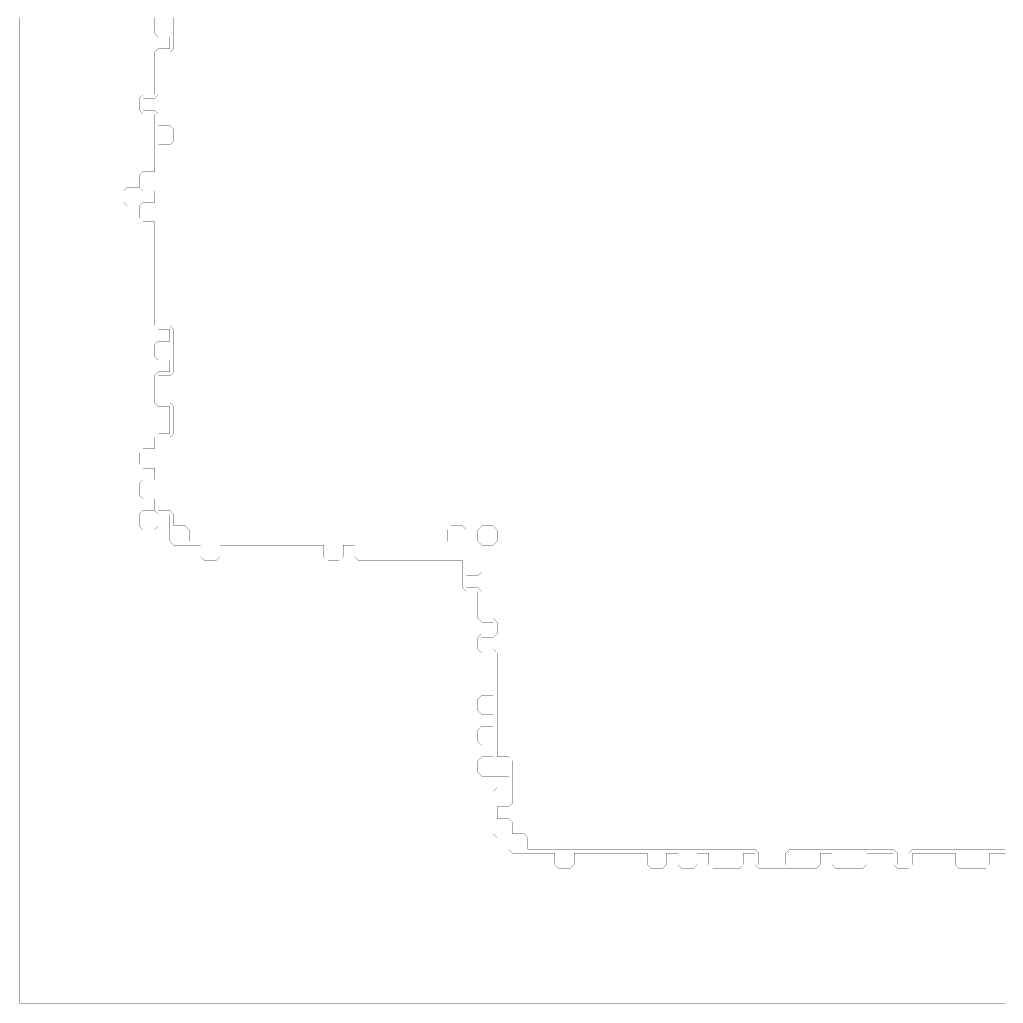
# Model space of a CAD drawing. Header units: metres. Extents: x 0 to 4966, y -4966 to 0.
# Drawn here: x 0 to 2483, y -4966 to -2483 of the extents above; entities that cross this region are included whole.
import ezdxf

# ---------------------------------------------------------------- set-up
doc = ezdxf.new("R2010")
doc.units = ezdxf.units.M
doc.layers.add('conductor', color=1, linetype='Continuous')
doc.layers.add('substrate', color=5, linetype='Continuous')

msp = doc.modelspace()

# ---------------------------------------------------------------- linework, layer by layer
at = {"layer": 'conductor', "const_width": 0.5}
msp.add_lwpolyline([(388.7, -2477.8), (388.7, -2487.5), (388.7, -2497.2), (388.7, -2506.9), (388.7, -2516.7), (388.7, -2526.4), (388.7, -2536.1), (388.7, -2545.8), (388.7, -2555.5), (379, -2565.2), (369.2, -2565.2), (359.5, -2565.2), (349.8, -2565.2), (349.8, -2575), (349.8, -2584.7), (349.8, -2594.4), (349.8, -2604.1), (349.8, -2613.8), (349.8, -2623.5), (349.8, -2633.3), (349.8, -2643), (349.8, -2652.7), (349.8, -2662.4), (349.8, -2672.1), (340.1, -2681.8), (330.4, -2681.8), (320.7, -2681.8), (310.9, -2681.8), (310.9, -2691.6), (310.9, -2701.3), (310.9, -2711), (320.7, -2711), (330.4, -2711), (340.1, -2711), (349.8, -2720.7), (349.8, -2730.4), (349.8, -2740.1), (349.8, -2749.9), (359.5, -2749.9), (369.2, -2749.9), (379, -2749.9), (388.7, -2759.6), (388.7, -2769.3), (388.7, -2779), (388.7, -2788.7), (379, -2798.4), (369.2, -2798.4), (359.5, -2798.4), (349.8, -2798.4), (349.8, -2808.2), (349.8, -2817.9), (349.8, -2827.6), (349.8, -2837.3), (349.8, -2847), (349.8, -2856.7), (349.8, -2866.5), (349.8, -2876.2), (349.8, -2885.9), (349.8, -2895.6), (349.8, -2905.3), (349.8, -2915), (349.8, -2924.8), (349.8, -2934.5), (349.8, -2944.2), (349.8, -2953.9), (349.8, -2963.6), (349.8, -2973.3), (349.8, -2983.1), (349.8, -2992.8), (349.8, -3002.5), (349.8, -3012.2), (349.8, -3021.9), (349.8, -3031.6), (349.8, -3041.4), (349.8, -3051.1), (349.8, -3060.8), (349.8, -3070.5), (349.8, -3080.2), (349.8, -3089.9), (349.8, -3099.7), (349.8, -3109.4), (349.8, -3119.1), (349.8, -3128.8), (349.8, -3138.5), (349.8, -3148.2), (349.8, -3158), (349.8, -3167.7), (349.8, -3177.4), (349.8, -3187.1), (349.8, -3196.8), (349.8, -3206.5), (349.8, -3216.3), (349.8, -3226), (349.8, -3235.7), (349.8, -3245.4), (349.8, -3255.1), (359.5, -3255.1), (369.2, -3255.1), (379, -3255.1), (388.7, -3264.8), (388.7, -3274.6), (388.7, -3284.3), (388.7, -3294), (388.7, -3303.7), (388.7, -3313.4), (388.7, -3323.1), (388.7, -3332.9), (388.7, -3342.6), (388.7, -3352.3), (388.7, -3362), (388.7, -3371.7), (379, -3381.4), (369.2, -3381.4), (359.5, -3381.4), (349.8, -3381.4), (349.8, -3391.2), (349.8, -3400.9), (349.8, -3410.6), (349.8, -3420.3), (349.8, -3430), (349.8, -3439.7), (349.8, -3449.5), (359.5, -3449.5), (369.2, -3449.5), (379, -3449.5), (388.7, -3459.2), (388.7, -3468.9), (388.7, -3478.6), (388.7, -3488.3), (388.7, -3498), (388.7, -3507.8), (388.7, -3517.5), (388.7, -3527.2), (379, -3536.9), (369.2, -3536.9), (359.5, -3536.9), (349.8, -3536.9), (349.8, -3546.6), (349.8, -3556.3), (349.8, -3566.1), (349.8, -3575.8), (349.8, -3585.5), (349.8, -3595.2), (349.8, -3604.9), (349.8, -3614.6), (349.8, -3624.4), (349.8, -3634.1), (349.8, -3643.8), (349.8, -3653.5), (349.8, -3663.2), (349.8, -3672.9), (349.8, -3682.7), (349.8, -3692.4), (349.8, -3702.1), (349.8, -3711.8), (349.8, -3721.5), (359.5, -3721.5), (369.2, -3721.5), (379, -3721.5), (388.7, -3731.2), (388.7, -3741), (388.7, -3750.7), (388.7, -3760.4), (398.4, -3760.4), (408.1, -3760.4), (417.8, -3760.4), (427.5, -3770.1), (427.5, -3779.8), (427.5, -3789.6), (427.5, -3799.3), (437.3, -3799.3), (447, -3799.3), (456.7, -3799.3), (466.4, -3799.3), (476.1, -3799.3), (485.8, -3799.3), (495.6, -3799.3), (505.3, -3799.3), (515, -3799.3), (524.7, -3799.3), (534.4, -3799.3), (544.1, -3799.3), (553.9, -3799.3), (563.6, -3799.3), (573.3, -3799.3), (583, -3799.3), (592.7, -3799.3), (602.4, -3799.3), (612.2, -3799.3), (621.9, -3799.3), (631.6, -3799.3), (641.3, -3799.3), (651, -3799.3), (660.7, -3799.3), (670.5, -3799.3), (680.2, -3799.3), (689.9, -3799.3), (699.6, -3799.3), (709.3, -3799.3), (719, -3799.3), (728.8, -3799.3), (738.5, -3799.3), (748.2, -3799.3), (757.9, -3799.3), (767.6, -3799.3), (777.3, -3799.3), (787.1, -3799.3), (796.8, -3799.3), (806.5, -3799.3), (816.2, -3799.3), (825.9, -3799.3), (835.6, -3799.3), (845.4, -3799.3), (855.1, -3799.3), (864.8, -3799.3), (874.5, -3799.3), (884.2, -3799.3), (893.9, -3799.3), (903.7, -3799.3), (913.4, -3799.3), (923.1, -3799.3), (932.8, -3799.3), (942.5, -3799.3), (952.2, -3799.3), (962, -3799.3), (971.7, -3799.3), (981.4, -3799.3), (991.1, -3799.3), (1000.8, -3799.3), (1010.5, -3799.3), (1020.3, -3799.3), (1030, -3799.3), (1039.7, -3799.3), (1049.4, -3799.3), (1059.1, -3799.3), (1068.8, -3799.3), (1078.6, -3799.3), (1078.6, -3789.6), (1078.6, -3779.8), (1078.6, -3770.1), (1088.3, -3760.4), (1098, -3760.4), (1107.7, -3760.4), (1117.4, -3760.4), (1127.1, -3770.1), (1127.1, -3779.8), (1127.1, -3789.6), (1127.1, -3799.3), (1136.9, -3799.3), (1146.6, -3799.3), (1156.3, -3799.3), (1166, -3809), (1166, -3818.7), (1166, -3828.4), (1166, -3838.1), (1166, -3847.9), (1166, -3857.6), (1166, -3867.3), (1166, -3877), (1156.3, -3886.7), (1146.6, -3886.7), (1136.9, -3886.7), (1127.1, -3886.7), (1127.1, -3896.4), (1127.1, -3906.2), (1127.1, -3915.9), (1136.9, -3915.9), (1146.6, -3915.9), (1156.3, -3915.9), (1166, -3925.6), (1166, -3935.3), (1166, -3945), (1166, -3954.7), (1166, -3964.5), (1166, -3974.2), (1166, -3983.9), (1166, -3993.6), (1175.7, -3993.6), (1185.4, -3993.6), (1195.2, -3993.6), (1204.9, -4003.3), (1204.9, -4013), (1204.9, -4022.8), (1204.9, -4032.5), (1195.2, -4042.2), (1185.4, -4042.2), (1175.7, -4042.2), (1166, -4042.2), (1166, -4051.9), (1166, -4061.6), (1166, -4071.3), (1175.7, -4071.3), (1185.4, -4071.3), (1195.2, -4071.3), (1204.9, -4081.1), (1204.9, -4090.8), (1204.9, -4100.5), (1204.9, -4110.2), (1204.9, -4119.9), (1204.9, -4129.6), (1204.9, -4139.4), (1204.9, -4149.1), (1204.9, -4158.8), (1204.9, -4168.5), (1204.9, -4178.2), (1204.9, -4187.9), (1204.9, -4197.7), (1204.9, -4207.4), (1204.9, -4217.1), (1204.9, -4226.8), (1204.9, -4236.5), (1204.9, -4246.2), (1204.9, -4256), (1204.9, -4265.7), (1204.9, -4275.4), (1204.9, -4285.1), (1204.9, -4294.8), (1204.9, -4304.5), (1204.9, -4314.3), (1204.9, -4324), (1204.9, -4333.7), (1204.9, -4343.4), (1214.6, -4343.4), (1224.3, -4343.4), (1234, -4343.4), (1243.8, -4353.1), (1243.8, -4362.8), (1243.8, -4372.6), (1243.8, -4382.3), (1243.8, -4392), (1243.8, -4401.7), (1243.8, -4411.4), (1243.8, -4421.1), (1243.8, -4430.9), (1243.8, -4440.6), (1243.8, -4450.3), (1243.8, -4460), (1234, -4469.7), (1224.3, -4469.7), (1214.6, -4469.7), (1204.9, -4469.7), (1204.9, -4479.4), (1204.9, -4489.2), (1204.9, -4498.9), (1214.6, -4498.9), (1224.3, -4498.9), (1234, -4498.9), (1243.8, -4508.6), (1243.8, -4518.3), (1243.8, -4528), (1243.8, -4537.7), (1253.5, -4537.7), (1263.2, -4537.7), (1272.9, -4537.7), (1282.6, -4547.5), (1282.6, -4557.2), (1282.6, -4566.9), (1282.6, -4576.6), (1292.3, -4576.6), (1302.1, -4576.6), (1311.8, -4576.6), (1321.5, -4576.6), (1331.2, -4576.6), (1340.9, -4576.6), (1350.6, -4576.6), (1360.4, -4576.6), (1370.1, -4576.6), (1379.8, -4576.6), (1389.5, -4576.6), (1399.2, -4576.6), (1408.9, -4576.6), (1418.7, -4576.6), (1428.4, -4576.6), (1438.1, -4576.6), (1447.8, -4576.6), (1457.5, -4576.6), (1467.2, -4576.6), (1477, -4576.6), (1486.7, -4576.6), (1496.4, -4576.6), (1506.1, -4576.6), (1515.8, -4576.6), (1525.5, -4576.6), (1535.3, -4576.6), (1545, -4576.6), (1554.7, -4576.6), (1564.4, -4576.6), (1574.1, -4576.6), (1583.8, -4576.6), (1593.6, -4576.6), (1603.3, -4576.6), (1613, -4576.6), (1622.7, -4576.6), (1632.4, -4576.6), (1642.1, -4576.6), (1651.9, -4576.6), (1661.6, -4576.6), (1671.3, -4576.6), (1681, -4576.6), (1690.7, -4576.6), (1700.4, -4576.6), (1710.2, -4576.6), (1719.9, -4576.6), (1729.6, -4576.6), (1739.3, -4576.6), (1749, -4576.6), (1758.7, -4576.6), (1768.5, -4576.6), (1778.2, -4576.6), (1787.9, -4576.6), (1797.6, -4576.6), (1807.3, -4576.6), (1817, -4576.6), (1826.8, -4576.6), (1836.5, -4576.6), (1846.2, -4576.6), (1855.9, -4576.6), (1865.6, -4586.3), (1865.6, -4596), (1865.6, -4605.8), (1865.6, -4615.5), (1875.3, -4615.5), (1885.1, -4615.5), (1894.8, -4615.5), (1904.5, -4615.5), (1914.2, -4615.5), (1923.9, -4615.5), (1933.6, -4615.5), (1933.6, -4605.8), (1933.6, -4596), (1933.6, -4586.3), (1943.4, -4576.6), (1953.1, -4576.6), (1962.8, -4576.6), (1972.5, -4576.6), (1982.2, -4576.6), (1991.9, -4576.6), (2001.7, -4576.6), (2011.4, -4576.6), (2021.1, -4576.6), (2030.8, -4576.6), (2040.5, -4576.6), (2050.2, -4576.6), (2060, -4576.6), (2069.7, -4576.6), (2079.4, -4576.6), (2089.1, -4576.6), (2098.8, -4576.6), (2108.5, -4576.6), (2118.3, -4576.6), (2128, -4576.6), (2137.7, -4576.6), (2147.4, -4576.6), (2157.1, -4576.6), (2166.8, -4576.6), (2176.6, -4576.6), (2186.3, -4576.6), (2196, -4576.6), (2205.7, -4576.6), (2215.4, -4586.3), (2215.4, -4596), (2215.4, -4605.8), (2215.4, -4615.5), (2225.1, -4615.5), (2234.9, -4615.5), (2244.6, -4615.5), (2244.6, -4605.8), (2244.6, -4596), (2244.6, -4586.3), (2254.3, -4576.6), (2264, -4576.6), (2273.7, -4576.6), (2283.4, -4576.6), (2293.2, -4576.6), (2302.9, -4576.6), (2312.6, -4576.6), (2322.3, -4576.6), (2332, -4576.6), (2341.7, -4576.6), (2351.5, -4576.6), (2361.2, -4576.6), (2370.9, -4576.6), (2380.6, -4576.6), (2390.3, -4576.6), (2400, -4576.6), (2409.8, -4576.6), (2419.5, -4576.6), (2429.2, -4576.6), (2438.9, -4576.6), (2448.6, -4576.6), (2458.3, -4576.6), (2468.1, -4576.6), (2477.8, -4576.6), (2487.5, -4576.6)], dxfattribs=at)
msp.add_lwpolyline([(1156.3, -3770.1), (1166, -3760.4), (1175.7, -3760.4), (1185.4, -3760.4), (1195.2, -3760.4), (1204.9, -3770.1), (1204.9, -3779.8), (1204.9, -3789.6), (1204.9, -3799.3), (1195.2, -3809), (1185.4, -3809), (1175.7, -3809), (1166, -3809), (1156.3, -3799.3), (1156.3, -3789.6), (1156.3, -3779.8)], close=True, dxfattribs=at)
at = {"layer": 'substrate', "const_width": 0.5}
for points in [[(0, -2477.8), (0, -2487.5), (0, -2497.2), (0, -2506.9), (0, -2516.7), (0, -2526.4), (0, -2536.1), (0, -2545.8), (0, -2555.5), (0, -2565.2), (0, -2575), (0, -2584.7), (0, -2594.4), (0, -2604.1), (0, -2613.8), (0, -2623.5), (0, -2633.3), (0, -2643), (0, -2652.7), (0, -2662.4), (0, -2672.1), (0, -2681.8), (0, -2691.6), (0, -2701.3), (0, -2711), (0, -2720.7), (0, -2730.4), (0, -2740.1), (0, -2749.9), (0, -2759.6), (0, -2769.3), (0, -2779), (0, -2788.7), (0, -2798.4), (0, -2808.2), (0, -2817.9), (0, -2827.6), (0, -2837.3), (0, -2847), (0, -2856.7), (0, -2866.5), (0, -2876.2), (0, -2885.9), (0, -2895.6), (0, -2905.3), (0, -2915), (0, -2924.8), (0, -2934.5), (0, -2944.2), (0, -2953.9), (0, -2963.6), (0, -2973.3), (0, -2983.1), (0, -2992.8), (0, -3002.5), (0, -3012.2), (0, -3021.9), (0, -3031.6), (0, -3041.4), (0, -3051.1), (0, -3060.8), (0, -3070.5), (0, -3080.2), (0, -3089.9), (0, -3099.7), (0, -3109.4), (0, -3119.1), (0, -3128.8), (0, -3138.5), (0, -3148.2), (0, -3158), (0, -3167.7), (0, -3177.4), (0, -3187.1), (0, -3196.8), (0, -3206.5), (0, -3216.3), (0, -3226), (0, -3235.7), (0, -3245.4), (0, -3255.1), (0, -3264.8), (0, -3274.6), (0, -3284.3), (0, -3294), (0, -3303.7), (0, -3313.4), (0, -3323.1), (0, -3332.9), (0, -3342.6), (0, -3352.3), (0, -3362), (0, -3371.7), (0, -3381.4), (0, -3391.2), (0, -3400.9), (0, -3410.6), (0, -3420.3), (0, -3430), (0, -3439.7), (0, -3449.5), (0, -3459.2), (0, -3468.9), (0, -3478.6), (0, -3488.3), (0, -3498), (0, -3507.8), (0, -3517.5), (0, -3527.2), (0, -3536.9), (0, -3546.6), (0, -3556.3), (0, -3566.1), (0, -3575.8), (0, -3585.5), (0, -3595.2), (0, -3604.9), (0, -3614.6), (0, -3624.4), (0, -3634.1), (0, -3643.8), (0, -3653.5), (0, -3663.2), (0, -3672.9), (0, -3682.7), (0, -3692.4), (0, -3702.1), (0, -3711.8), (0, -3721.5), (0, -3731.2), (0, -3741), (0, -3750.7), (0, -3760.4), (0, -3770.1), (0, -3779.8), (0, -3789.6), (0, -3799.3), (0, -3809), (0, -3818.7), (0, -3828.4), (0, -3838.1), (0, -3847.9), (0, -3857.6), (0, -3867.3), (0, -3877), (0, -3886.7), (0, -3896.4), (0, -3906.2), (0, -3915.9), (0, -3925.6), (0, -3935.3), (0, -3945), (0, -3954.7), (0, -3964.5), (0, -3974.2), (0, -3983.9), (0, -3993.6), (0, -4003.3), (0, -4013), (0, -4022.8), (0, -4032.5), (0, -4042.2), (0, -4051.9), (0, -4061.6), (0, -4071.3), (0, -4081.1), (0, -4090.8), (0, -4100.5), (0, -4110.2), (0, -4119.9), (0, -4129.6), (0, -4139.4), (0, -4149.1), (0, -4158.8), (0, -4168.5), (0, -4178.2), (0, -4187.9), (0, -4197.7), (0, -4207.4), (0, -4217.1), (0, -4226.8), (0, -4236.5), (0, -4246.2), (0, -4256), (0, -4265.7), (0, -4275.4), (0, -4285.1), (0, -4294.8), (0, -4304.5), (0, -4314.3), (0, -4324), (0, -4333.7), (0, -4343.4), (0, -4353.1), (0, -4362.8), (0, -4372.6), (0, -4382.3), (0, -4392), (0, -4401.7), (0, -4411.4), (0, -4421.1), (0, -4430.9), (0, -4440.6), (0, -4450.3), (0, -4460), (0, -4469.7), (0, -4479.4), (0, -4489.2), (0, -4498.9), (0, -4508.6), (0, -4518.3), (0, -4528), (0, -4537.7), (0, -4547.5), (0, -4557.2), (0, -4566.9), (0, -4576.6), (0, -4586.3), (0, -4596), (0, -4605.8), (0, -4615.5), (0, -4625.2), (0, -4634.9), (0, -4644.6), (0, -4654.3), (0, -4664.1), (0, -4673.8), (0, -4683.5), (0, -4693.2), (0, -4702.9), (0, -4712.6), (0, -4722.4), (0, -4732.1), (0, -4741.8), (0, -4751.5), (0, -4761.2), (0, -4770.9), (0, -4780.7), (0, -4790.4), (0, -4800.1), (0, -4809.8), (0, -4819.5), (0, -4829.2), (0, -4839), (0, -4848.7), (0, -4858.4), (0, -4868.1), (0, -4877.8), (0, -4887.5), (0, -4897.3), (0, -4907), (0, -4916.7), (0, -4926.4), (0, -4936.1), (0, -4945.8), (0, -4955.6), (0, -4965.3), (9.7, -4965.3), (19.4, -4965.3), (29.2, -4965.3), (38.9, -4965.3), (48.6, -4965.3), (58.3, -4965.3), (68, -4965.3), (77.7, -4965.3), (87.5, -4965.3), (97.2, -4965.3), (106.9, -4965.3), (116.6, -4965.3), (126.3, -4965.3), (136, -4965.3), (145.8, -4965.3), (155.5, -4965.3), (165.2, -4965.3), (174.9, -4965.3), (184.6, -4965.3), (194.3, -4965.3), (204.1, -4965.3), (213.8, -4965.3), (223.5, -4965.3), (233.2, -4965.3), (242.9, -4965.3), (252.6, -4965.3), (262.4, -4965.3), (272.1, -4965.3), (281.8, -4965.3), (291.5, -4965.3), (301.2, -4965.3), (310.9, -4965.3), (320.7, -4965.3), (330.4, -4965.3), (340.1, -4965.3), (349.8, -4965.3), (359.5, -4965.3), (369.2, -4965.3), (379, -4965.3), (388.7, -4965.3), (398.4, -4965.3), (408.1, -4965.3), (417.8, -4965.3), (427.5, -4965.3), (437.3, -4965.3), (447, -4965.3), (456.7, -4965.3), (466.4, -4965.3), (476.1, -4965.3), (485.8, -4965.3), (495.6, -4965.3), (505.3, -4965.3), (515, -4965.3), (524.7, -4965.3), (534.4, -4965.3), (544.1, -4965.3), (553.9, -4965.3), (563.6, -4965.3), (573.3, -4965.3), (583, -4965.3), (592.7, -4965.3), (602.4, -4965.3), (612.2, -4965.3), (621.9, -4965.3), (631.6, -4965.3), (641.3, -4965.3), (651, -4965.3), (660.7, -4965.3), (670.5, -4965.3), (680.2, -4965.3), (689.9, -4965.3), (699.6, -4965.3), (709.3, -4965.3), (719, -4965.3), (728.8, -4965.3), (738.5, -4965.3), (748.2, -4965.3), (757.9, -4965.3), (767.6, -4965.3), (777.3, -4965.3), (787.1, -4965.3), (796.8, -4965.3), (806.5, -4965.3), (816.2, -4965.3), (825.9, -4965.3), (835.6, -4965.3), (845.4, -4965.3), (855.1, -4965.3), (864.8, -4965.3), (874.5, -4965.3), (884.2, -4965.3), (893.9, -4965.3), (903.7, -4965.3), (913.4, -4965.3), (923.1, -4965.3), (932.8, -4965.3), (942.5, -4965.3), (952.2, -4965.3), (962, -4965.3), (971.7, -4965.3), (981.4, -4965.3), (991.1, -4965.3), (1000.8, -4965.3), (1010.5, -4965.3), (1020.3, -4965.3), (1030, -4965.3), (1039.7, -4965.3), (1049.4, -4965.3), (1059.1, -4965.3), (1068.8, -4965.3), (1078.6, -4965.3), (1088.3, -4965.3), (1098, -4965.3), (1107.7, -4965.3), (1117.4, -4965.3), (1127.1, -4965.3), (1136.9, -4965.3), (1146.6, -4965.3), (1156.3, -4965.3), (1166, -4965.3), (1175.7, -4965.3), (1185.4, -4965.3), (1195.2, -4965.3), (1204.9, -4965.3), (1214.6, -4965.3), (1224.3, -4965.3), (1234, -4965.3), (1243.8, -4965.3), (1253.5, -4965.3), (1263.2, -4965.3), (1272.9, -4965.3), (1282.6, -4965.3), (1292.3, -4965.3), (1302.1, -4965.3), (1311.8, -4965.3), (1321.5, -4965.3), (1331.2, -4965.3), (1340.9, -4965.3), (1350.6, -4965.3), (1360.4, -4965.3), (1370.1, -4965.3), (1379.8, -4965.3), (1389.5, -4965.3), (1399.2, -4965.3), (1408.9, -4965.3), (1418.7, -4965.3), (1428.4, -4965.3), (1438.1, -4965.3), (1447.8, -4965.3), (1457.5, -4965.3), (1467.2, -4965.3), (1477, -4965.3), (1486.7, -4965.3), (1496.4, -4965.3), (1506.1, -4965.3), (1515.8, -4965.3), (1525.5, -4965.3), (1535.3, -4965.3), (1545, -4965.3), (1554.7, -4965.3), (1564.4, -4965.3), (1574.1, -4965.3), (1583.8, -4965.3), (1593.6, -4965.3), (1603.3, -4965.3), (1613, -4965.3), (1622.7, -4965.3), (1632.4, -4965.3), (1642.1, -4965.3), (1651.9, -4965.3), (1661.6, -4965.3), (1671.3, -4965.3), (1681, -4965.3), (1690.7, -4965.3), (1700.4, -4965.3), (1710.2, -4965.3), (1719.9, -4965.3), (1729.6, -4965.3), (1739.3, -4965.3), (1749, -4965.3), (1758.7, -4965.3), (1768.5, -4965.3), (1778.2, -4965.3), (1787.9, -4965.3), (1797.6, -4965.3), (1807.3, -4965.3), (1817, -4965.3), (1826.8, -4965.3), (1836.5, -4965.3), (1846.2, -4965.3), (1855.9, -4965.3), (1865.6, -4965.3), (1875.3, -4965.3), (1885.1, -4965.3), (1894.8, -4965.3), (1904.5, -4965.3), (1914.2, -4965.3), (1923.9, -4965.3), (1933.6, -4965.3), (1943.4, -4965.3), (1953.1, -4965.3), (1962.8, -4965.3), (1972.5, -4965.3), (1982.2, -4965.3), (1991.9, -4965.3), (2001.7, -4965.3), (2011.4, -4965.3), (2021.1, -4965.3), (2030.8, -4965.3), (2040.5, -4965.3), (2050.2, -4965.3), (2060, -4965.3), (2069.7, -4965.3), (2079.4, -4965.3), (2089.1, -4965.3), (2098.8, -4965.3), (2108.5, -4965.3), (2118.3, -4965.3), (2128, -4965.3), (2137.7, -4965.3), (2147.4, -4965.3), (2157.1, -4965.3), (2166.8, -4965.3), (2176.6, -4965.3), (2186.3, -4965.3), (2196, -4965.3), (2205.7, -4965.3), (2215.4, -4965.3), (2225.1, -4965.3), (2234.9, -4965.3), (2244.6, -4965.3), (2254.3, -4965.3), (2264, -4965.3), (2273.7, -4965.3), (2283.4, -4965.3), (2293.2, -4965.3), (2302.9, -4965.3), (2312.6, -4965.3), (2322.3, -4965.3), (2332, -4965.3), (2341.7, -4965.3), (2351.5, -4965.3), (2361.2, -4965.3), (2370.9, -4965.3), (2380.6, -4965.3), (2390.3, -4965.3), (2400, -4965.3), (2409.8, -4965.3), (2419.5, -4965.3), (2429.2, -4965.3), (2438.9, -4965.3), (2448.6, -4965.3), (2458.3, -4965.3), (2468.1, -4965.3), (2477.8, -4965.3), (2487.5, -4965.3)], [(2487.5, -4586.3), (2477.8, -4586.3), (2468.1, -4586.3), (2458.3, -4586.3), (2448.6, -4586.3), (2448.6, -4596), (2448.6, -4605.8), (2448.6, -4615.5), (2438.9, -4625.2), (2429.2, -4625.2), (2419.5, -4625.2), (2409.8, -4625.2), (2400, -4625.2), (2390.3, -4625.2), (2380.6, -4625.2), (2370.9, -4625.2), (2361.2, -4615.5), (2361.2, -4605.8), (2361.2, -4596), (2361.2, -4586.3), (2351.5, -4586.3), (2341.7, -4586.3), (2332, -4586.3), (2322.3, -4586.3), (2312.6, -4586.3), (2302.9, -4586.3), (2293.2, -4586.3), (2283.4, -4586.3), (2273.7, -4586.3), (2264, -4586.3), (2254.3, -4586.3), (2254.3, -4596), (2254.3, -4605.8), (2254.3, -4615.5), (2244.6, -4625.2), (2234.9, -4625.2), (2225.1, -4625.2), (2215.4, -4625.2), (2205.7, -4615.5), (2205.7, -4605.8), (2205.7, -4596), (2205.7, -4586.3), (2196, -4586.3), (2186.3, -4586.3), (2176.6, -4586.3), (2166.8, -4586.3), (2157.1, -4586.3), (2147.4, -4586.3), (2137.7, -4586.3), (2137.7, -4596), (2137.7, -4605.8), (2137.7, -4615.5), (2128, -4625.2), (2118.3, -4625.2), (2108.5, -4625.2), (2098.8, -4625.2), (2089.1, -4625.2), (2079.4, -4625.2), (2069.7, -4625.2), (2060, -4625.2), (2050.2, -4615.5), (2050.2, -4605.8), (2050.2, -4596), (2050.2, -4586.3), (2040.5, -4586.3), (2030.8, -4586.3), (2021.1, -4586.3), (2021.1, -4596), (2021.1, -4605.8), (2021.1, -4615.5), (2011.4, -4625.2), (2001.7, -4625.2), (1991.9, -4625.2), (1982.2, -4625.2), (1972.5, -4625.2), (1962.8, -4625.2), (1953.1, -4625.2), (1943.4, -4625.2), (1933.6, -4625.2), (1923.9, -4625.2), (1914.2, -4625.2), (1904.5, -4625.2), (1894.8, -4625.2), (1885.1, -4625.2), (1875.3, -4625.2), (1865.6, -4625.2), (1855.9, -4615.5), (1855.9, -4605.8), (1855.9, -4596), (1855.9, -4586.3), (1846.2, -4586.3), (1836.5, -4586.3), (1826.8, -4586.3), (1826.8, -4596), (1826.8, -4605.8), (1826.8, -4615.5), (1817, -4625.2), (1807.3, -4625.2), (1797.6, -4625.2), (1787.9, -4625.2), (1778.2, -4625.2), (1768.5, -4625.2), (1758.7, -4625.2), (1749, -4625.2), (1739.3, -4615.5), (1739.3, -4605.8), (1739.3, -4596), (1739.3, -4586.3), (1729.6, -4586.3), (1719.9, -4586.3), (1710.2, -4586.3), (1710.2, -4596), (1710.2, -4605.8), (1710.2, -4615.5), (1700.4, -4625.2), (1690.7, -4625.2), (1681, -4625.2), (1671.3, -4625.2), (1661.6, -4615.5), (1661.6, -4605.8), (1661.6, -4596), (1661.6, -4586.3), (1651.9, -4586.3), (1642.1, -4586.3), (1632.4, -4586.3), (1632.4, -4596), (1632.4, -4605.8), (1632.4, -4615.5), (1622.7, -4625.2), (1613, -4625.2), (1603.3, -4625.2), (1593.6, -4625.2), (1583.8, -4615.5), (1583.8, -4605.8), (1583.8, -4596), (1583.8, -4586.3), (1574.1, -4586.3), (1564.4, -4586.3), (1554.7, -4586.3), (1545, -4586.3), (1535.3, -4586.3), (1525.5, -4586.3), (1515.8, -4586.3), (1506.1, -4586.3), (1496.4, -4586.3), (1486.7, -4586.3), (1477, -4586.3), (1467.2, -4586.3), (1457.5, -4586.3), (1447.8, -4586.3), (1438.1, -4586.3), (1428.4, -4586.3), (1418.7, -4586.3), (1408.9, -4586.3), (1399.2, -4586.3), (1399.2, -4596), (1399.2, -4605.8), (1399.2, -4615.5), (1389.5, -4625.2), (1379.8, -4625.2), (1370.1, -4625.2), (1360.4, -4625.2), (1350.6, -4615.5), (1350.6, -4605.8), (1350.6, -4596), (1350.6, -4586.3), (1340.9, -4586.3), (1331.2, -4586.3), (1321.5, -4586.3), (1311.8, -4586.3), (1302.1, -4586.3), (1292.3, -4586.3), (1282.6, -4586.3), (1272.9, -4586.3), (1263.2, -4586.3), (1253.5, -4586.3), (1243.8, -4586.3), (1234, -4576.6), (1234, -4566.9), (1234, -4557.2), (1234, -4547.5), (1224.3, -4547.5), (1214.6, -4547.5), (1204.9, -4547.5), (1195.2, -4537.7), (1195.2, -4528), (1195.2, -4518.3), (1195.2, -4508.6), (1195.2, -4498.9), (1195.2, -4489.2), (1195.2, -4479.4), (1195.2, -4469.7), (1195.2, -4460), (1195.2, -4450.3), (1195.2, -4440.6), (1195.2, -4430.9), (1204.9, -4421.1), (1214.6, -4421.1), (1224.3, -4421.1), (1234, -4421.1), (1234, -4411.4), (1234, -4401.7), (1234, -4392), (1224.3, -4392), (1214.6, -4392), (1204.9, -4392), (1195.2, -4392), (1185.4, -4392), (1175.7, -4392), (1166, -4392), (1156.3, -4382.3), (1156.3, -4372.6), (1156.3, -4362.8), (1156.3, -4353.1), (1166, -4343.4), (1175.7, -4343.4), (1185.4, -4343.4), (1195.2, -4343.4), (1195.2, -4333.7), (1195.2, -4324), (1195.2, -4314.3), (1185.4, -4314.3), (1175.7, -4314.3), (1166, -4314.3), (1156.3, -4304.5), (1156.3, -4294.8), (1156.3, -4285.1), (1156.3, -4275.4), (1166, -4265.7), (1175.7, -4265.7), (1185.4, -4265.7), (1195.2, -4265.7), (1195.2, -4256), (1195.2, -4246.2), (1195.2, -4236.5), (1185.4, -4236.5), (1175.7, -4236.5), (1166, -4236.5), (1156.3, -4226.8), (1156.3, -4217.1), (1156.3, -4207.4), (1156.3, -4197.7), (1166, -4187.9), (1175.7, -4187.9), (1185.4, -4187.9), (1195.2, -4187.9), (1195.2, -4178.2), (1195.2, -4168.5), (1195.2, -4158.8), (1195.2, -4149.1), (1195.2, -4139.4), (1195.2, -4129.6), (1195.2, -4119.9), (1195.2, -4110.2), (1195.2, -4100.5), (1195.2, -4090.8), (1195.2, -4081.1), (1185.4, -4081.1), (1175.7, -4081.1), (1166, -4081.1), (1156.3, -4071.3), (1156.3, -4061.6), (1156.3, -4051.9), (1156.3, -4042.2), (1166, -4032.5), (1175.7, -4032.5), (1185.4, -4032.5), (1195.2, -4032.5), (1195.2, -4022.8), (1195.2, -4013), (1195.2, -4003.3), (1185.4, -4003.3), (1175.7, -4003.3), (1166, -4003.3), (1156.3, -3993.6), (1156.3, -3983.9), (1156.3, -3974.2), (1156.3, -3964.5), (1156.3, -3954.7), (1156.3, -3945), (1156.3, -3935.3), (1156.3, -3925.6), (1146.6, -3925.6), (1136.9, -3925.6), (1127.1, -3925.6), (1117.4, -3915.9), (1117.4, -3906.2), (1117.4, -3896.4), (1117.4, -3886.7), (1117.4, -3877), (1117.4, -3867.3), (1117.4, -3857.6), (1117.4, -3847.9), (1107.7, -3847.9), (1098, -3847.9), (1088.3, -3847.9), (1078.6, -3847.9), (1068.8, -3847.9), (1059.1, -3847.9), (1049.4, -3847.9), (1039.7, -3847.9), (1030, -3847.9), (1020.3, -3847.9), (1010.5, -3847.9), (1000.8, -3847.9), (991.1, -3847.9), (981.4, -3847.9), (971.7, -3847.9), (962, -3847.9), (952.2, -3847.9), (942.5, -3847.9), (932.8, -3847.9), (923.1, -3847.9), (913.4, -3847.9), (903.7, -3847.9), (893.9, -3847.9), (884.2, -3847.9), (874.5, -3847.9), (864.8, -3847.9), (855.1, -3847.9), (845.4, -3838.1), (845.4, -3828.4), (845.4, -3818.7), (845.4, -3809), (835.6, -3809), (825.9, -3809), (816.2, -3809), (816.2, -3818.7), (816.2, -3828.4), (816.2, -3838.1), (806.5, -3847.9), (796.8, -3847.9), (787.1, -3847.9), (777.3, -3847.9), (767.6, -3838.1), (767.6, -3828.4), (767.6, -3818.7), (767.6, -3809), (757.9, -3809), (748.2, -3809), (738.5, -3809), (728.8, -3809), (719, -3809), (709.3, -3809), (699.6, -3809), (689.9, -3809), (680.2, -3809), (670.5, -3809), (660.7, -3809), (651, -3809), (641.3, -3809), (631.6, -3809), (621.9, -3809), (612.2, -3809), (602.4, -3809), (592.7, -3809), (583, -3809), (573.3, -3809), (563.6, -3809), (553.9, -3809), (544.1, -3809), (534.4, -3809), (524.7, -3809), (515, -3809), (505.3, -3809), (505.3, -3818.7), (505.3, -3828.4), (505.3, -3838.1), (495.6, -3847.9), (485.8, -3847.9), (476.1, -3847.9), (466.4, -3847.9), (456.7, -3838.1), (456.7, -3828.4), (456.7, -3818.7), (456.7, -3809), (447, -3809), (437.3, -3809), (427.5, -3809), (417.8, -3809), (408.1, -3809), (398.4, -3809), (388.7, -3809), (379, -3799.3), (379, -3789.6), (379, -3779.8), (379, -3770.1), (379, -3760.4), (379, -3750.7), (379, -3741), (379, -3731.2), (369.2, -3731.2), (359.5, -3731.2), (349.8, -3731.2), (340.1, -3721.5), (340.1, -3711.8), (340.1, -3702.1), (340.1, -3692.4), (330.4, -3692.4), (320.7, -3692.4), (310.9, -3692.4), (301.2, -3682.7), (301.2, -3672.9), (301.2, -3663.2), (301.2, -3653.5), (310.9, -3643.8), (320.7, -3643.8), (330.4, -3643.8), (340.1, -3643.8), (340.1, -3634.1), (340.1, -3624.4), (340.1, -3614.6), (330.4, -3614.6), (320.7, -3614.6), (310.9, -3614.6), (301.2, -3604.9), (301.2, -3595.2), (301.2, -3585.5), (301.2, -3575.8), (310.9, -3566.1), (320.7, -3566.1), (330.4, -3566.1), (340.1, -3566.1), (340.1, -3556.3), (340.1, -3546.6), (340.1, -3536.9), (349.8, -3527.2), (359.5, -3527.2), (369.2, -3527.2), (379, -3527.2), (379, -3517.5), (379, -3507.8), (379, -3498), (379, -3488.3), (379, -3478.6), (379, -3468.9), (379, -3459.2), (369.2, -3459.2), (359.5, -3459.2), (349.8, -3459.2), (340.1, -3449.5), (340.1, -3439.7), (340.1, -3430), (340.1, -3420.3), (340.1, -3410.6), (340.1, -3400.9), (340.1, -3391.2), (340.1, -3381.4), (349.8, -3371.7), (359.5, -3371.7), (369.2, -3371.7), (379, -3371.7), (379, -3362), (379, -3352.3), (379, -3342.6), (369.2, -3342.6), (359.5, -3342.6), (349.8, -3342.6), (340.1, -3332.9), (340.1, -3323.1), (340.1, -3313.4), (340.1, -3303.7), (349.8, -3294), (359.5, -3294), (369.2, -3294), (379, -3294), (379, -3284.3), (379, -3274.6), (379, -3264.8), (369.2, -3264.8), (359.5, -3264.8), (349.8, -3264.8), (340.1, -3255.1), (340.1, -3245.4), (340.1, -3235.7), (340.1, -3226), (340.1, -3216.3), (340.1, -3206.5), (340.1, -3196.8), (340.1, -3187.1), (340.1, -3177.4), (340.1, -3167.7), (340.1, -3158), (340.1, -3148.2), (340.1, -3138.5), (340.1, -3128.8), (340.1, -3119.1), (340.1, -3109.4), (340.1, -3099.7), (340.1, -3089.9), (340.1, -3080.2), (340.1, -3070.5), (340.1, -3060.8), (340.1, -3051.1), (340.1, -3041.4), (340.1, -3031.6), (340.1, -3021.9), (340.1, -3012.2), (340.1, -3002.5), (340.1, -2992.8), (330.4, -2992.8), (320.7, -2992.8), (310.9, -2992.8), (301.2, -2983.1), (301.2, -2973.3), (301.2, -2963.6), (301.2, -2953.9), (310.9, -2944.2), (320.7, -2944.2), (330.4, -2944.2), (340.1, -2944.2), (340.1, -2934.5), (340.1, -2924.8), (340.1, -2915), (330.4, -2915), (320.7, -2915), (310.9, -2915), (301.2, -2905.3), (301.2, -2895.6), (301.2, -2885.9), (301.2, -2876.2), (310.9, -2866.5), (320.7, -2866.5), (330.4, -2866.5), (340.1, -2866.5), (340.1, -2856.7), (340.1, -2847), (340.1, -2837.3), (340.1, -2827.6), (340.1, -2817.9), (340.1, -2808.2), (340.1, -2798.4), (340.1, -2788.7), (340.1, -2779), (340.1, -2769.3), (340.1, -2759.6), (340.1, -2749.9), (340.1, -2740.1), (340.1, -2730.4), (340.1, -2720.7), (330.4, -2720.7), (320.7, -2720.7), (310.9, -2720.7), (301.2, -2711), (301.2, -2701.3), (301.2, -2691.6), (301.2, -2681.8), (310.9, -2672.1), (320.7, -2672.1), (330.4, -2672.1), (340.1, -2672.1), (340.1, -2662.4), (340.1, -2652.7), (340.1, -2643), (340.1, -2633.3), (340.1, -2623.5), (340.1, -2613.8), (340.1, -2604.1), (340.1, -2594.4), (340.1, -2584.7), (340.1, -2575), (340.1, -2565.2), (349.8, -2555.5), (359.5, -2555.5), (369.2, -2555.5), (379, -2555.5), (379, -2545.8), (379, -2536.1), (379, -2526.4), (369.2, -2526.4), (359.5, -2526.4), (349.8, -2526.4), (340.1, -2516.7), (340.1, -2506.9), (340.1, -2497.2), (340.1, -2487.5), (340.1, -2477.8)]]:
    msp.add_lwpolyline(points, dxfattribs=at)
for points in [[(262.4, -2915), (272.1, -2905.3), (281.8, -2905.3), (291.5, -2905.3), (301.2, -2905.3), (310.9, -2915), (310.9, -2924.8), (310.9, -2934.5), (310.9, -2944.2), (301.2, -2953.9), (291.5, -2953.9), (281.8, -2953.9), (272.1, -2953.9), (262.4, -2944.2), (262.4, -2934.5), (262.4, -2924.8)], [(301.2, -3731.2), (310.9, -3721.5), (320.7, -3721.5), (330.4, -3721.5), (340.1, -3721.5), (349.8, -3731.2), (349.8, -3741), (349.8, -3750.7), (349.8, -3760.4), (340.1, -3770.1), (330.4, -3770.1), (320.7, -3770.1), (310.9, -3770.1), (301.2, -3760.4), (301.2, -3750.7), (301.2, -3741)], [(1166, -3770.1), (1166, -3779.8), (1166, -3789.6), (1166, -3799.3), (1175.7, -3799.3), (1185.4, -3799.3), (1195.2, -3799.3), (1195.2, -3789.6), (1195.2, -3779.8), (1195.2, -3770.1), (1185.4, -3770.1), (1175.7, -3770.1)]]:
    msp.add_lwpolyline(points, close=True, dxfattribs=at)

doc.saveas('drawing.dxf')
